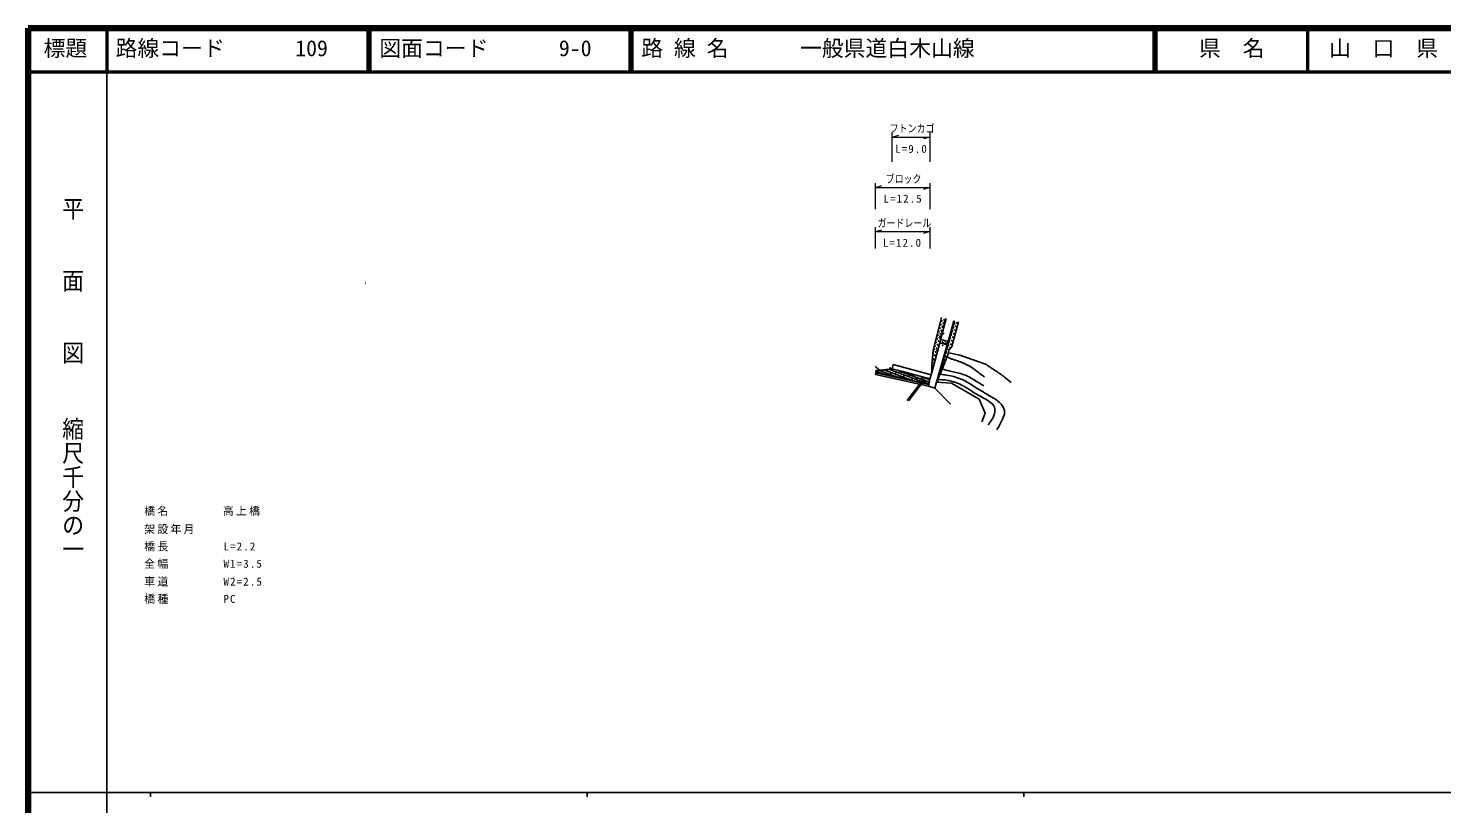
# Model space of a CAD drawing. Units: millimetres on the paper, with parts at other scales. Extents: x 40 to 680, y 20 to 380.
# Drawn here: x 40 to 363.7, y 202.4 to 380 of the extents above; entities that cross this region are included whole.
import ezdxf
from ezdxf.enums import TextEntityAlignment as Align

# ---------------------------------------------------------------- set-up
doc = ezdxf.new("R2010")
doc.units = ezdxf.units.MM
for name, color, linetype, lineweight in [('M-BGD', 7, 'Continuous', 25), ('M-BMK-HTXT', 7, 'Continuous', 13), ('M-STR-HTXT', 7, 'Continuous', 13), ('M-STR-STR3', 7, 'Continuous', 25), ('M-TTL', 2, 'Continuous', 140), ('M-TTL-BAND', 7, 'Continuous', 25), ('M-TTL-LINE', 7, 'Continuous', 50)]:
    doc.layers.add(name, color=color, linetype=linetype, lineweight=lineweight)
doc.layers.add('M-TTL-TXT', color=7, linetype='Continuous')
doc.styles.add('@ＭＳ ゴシック', font='')
doc.styles.add('ＭＳ ゴシック', font='')
doc.styles.get('@ＭＳ ゴシック').set_extended_font_data('@MS Gothic')
doc.styles.get('ＭＳ ゴシック').set_extended_font_data('MS Gothic')

msp = doc.modelspace()

# ---------------------------------------------------------------- linework, layer by layer
at = {"layer": 'M-BGD'}
for p, q in [((248.01, 298.946), (251.418, 298.691)), ((251.418, 298.691), (257.774, 295.068))]:
    msp.add_line(p, q, dxfattribs=at)
for points in [[(250.382, 304.74), (250.924, 304.498), (251.364, 304.314), (251.512, 304.255), (251.68, 304.188), (252.017, 304.062), (252.325, 303.96), (252.832, 303.804), (253.361, 303.626), (253.484, 303.58), (253.656, 303.51), (254.188, 303.283), (254.667, 303.066), (255.11, 302.852), (255.597, 302.602)], [(259.416, 302.977), (253.378, 305.129), (250.732, 305.653)], [(249.293, 301.919), (249.722, 301.82), (250.107, 301.727), (250.629, 301.593), (251.169, 301.454), (252.399, 301.178), (253.569, 300.901), (253.684, 300.869), (253.863, 300.819), (254.109, 300.742), (254.353, 300.653), (254.628, 300.536), (254.931, 300.394), (255.067, 300.328), (255.245, 300.243), (255.588, 300.075), (255.933, 299.891), (256.199, 299.736), (256.493, 299.548)], [(248.285, 299.583), (249.196, 299.518), (249.94, 299.453), (250.27, 299.407), (250.623, 299.345), (250.844, 299.299), (251.085, 299.245), (251.453, 299.158), (251.808, 299.062), (251.88, 299.04), (251.956, 299.015), (252.396, 298.865), (252.795, 298.714), (253.164, 298.559), (253.514, 298.397), (253.856, 298.224), (254.26, 298.005), (254.685, 297.762), (255.151, 297.49), (255.64, 297.199), (256.08, 296.924), (256.433, 296.689), (256.877, 296.381)], [(248.789, 300.751), (249.276, 300.709), (249.648, 300.667), (249.928, 300.626), (250.29, 300.569), (250.748, 300.492), (251.219, 300.4), (251.603, 300.312), (251.975, 300.214), (252.352, 300.101), (252.807, 299.949), (252.989, 299.885), (253.245, 299.792), (253.564, 299.669), (253.9, 299.526), (254.207, 299.381), (254.5, 299.229), (255.005, 298.945), (255.574, 298.614), (256.065, 298.326), (256.475, 298.072), (256.825, 297.844), (257.314, 297.516)], [(257.774, 295.068), (259.119, 291.88), (258.397, 289.863)]]:
    msp.add_lwpolyline(points, dxfattribs=at)
for points, knots in [([(233.98, 302.569), (234.179, 302.398), (234.377, 302.227), (234.576, 302.055), (234.723, 301.928), (234.87, 301.8), (235.016, 301.672)], [0, 0, 0, 0, 1, 1, 1, 2, 2, 2, 2]), ([(237.211, 302.325), (237.285, 302.271), (237.359, 302.217), (237.432, 302.161), (237.501, 302.108), (237.568, 302.053), (237.636, 301.998)], [0, 0, 0, 0, 1, 1, 1, 2, 2, 2, 2]), ([(255.597, 302.602), (256.069, 302.3), (256.542, 301.998), (256.985, 301.657), (257.348, 301.378), (257.692, 301.072), (258.061, 300.801), (258.35, 300.588), (258.654, 300.395), (258.957, 300.203)], [0, 0, 0, 0, 1, 1, 1, 2, 2, 2, 3, 3, 3, 3]), ([(259.416, 302.977), (260.121, 302.506), (260.826, 302.034), (261.528, 301.558), (262.214, 301.092), (262.897, 300.621), (263.56, 300.123), (264.093, 299.723), (264.613, 299.305), (265.134, 298.888)], [0, 0, 0, 0, 1, 1, 1, 2, 2, 2, 3, 3, 3, 3]), ([(256.493, 299.548), (256.931, 299.271), (257.37, 298.993), (257.817, 298.73), (258.165, 298.525), (258.519, 298.329), (258.873, 298.132)], [0, 0, 0, 0, 1, 1, 1, 2, 2, 2, 2]), ([(256.877, 296.381), (257.777, 295.879), (258.677, 295.377), (259.612, 294.824), (260.209, 294.471), (260.82, 294.097), (261.137, 293.516), (261.352, 293.123), (261.432, 292.635), (261.386, 292.178), (261.325, 291.572), (261.043, 291.019), (260.732, 290.497), (260.457, 290.035), (260.159, 289.596), (259.861, 289.158)], [0, 0, 0, 0, 1, 1, 1, 2, 2, 2, 3, 3, 3, 4, 4, 4, 5, 5, 5, 5]), ([(257.314, 297.516), (258.504, 296.816), (259.694, 296.116), (260.901, 295.389), (261.7, 294.908), (262.507, 294.415), (263.043, 293.646), (263.379, 293.163), (263.608, 292.572), (263.591, 292.002), (263.575, 291.479), (263.35, 290.973), (263.117, 290.483), (262.712, 289.629), (262.28, 288.823), (261.847, 288.017)], [0, 0, 0, 0, 1, 1, 1, 2, 2, 2, 3, 3, 3, 4, 4, 4, 5, 5, 5, 5])]:
    msp.add_open_spline(points, degree=3, knots=knots, dxfattribs=at)
at = {"layer": 'M-BMK-HTXT'}
for radius in [0.0313, 0.025, 0.0188, 0.0125, 0.0063]:
    msp.add_circle((117.22, 321.695), radius, dxfattribs=at)
at = {"layer": 'M-STR-HTXT'}
for p, q in [((237.839, 349.38), (237.839, 356.095)), ((246.507, 356.095), (246.507, 349.38)), ((237.839, 355.095), (239.339, 355.515)), ((237.839, 355.095), (246.507, 355.095)), ((246.507, 355.095), (245.007, 354.675)), ((233.995, 338.594), (233.995, 344.534)), ((233.995, 343.534), (235.495, 343.954)), ((233.995, 343.534), (246.507, 343.534)), ((246.507, 343.534), (245.007, 343.114)), ((246.507, 344.534), (246.507, 338.594)), ((233.995, 329.554), (233.995, 334.43)), ((233.995, 333.43), (235.495, 333.85)), ((233.995, 333.43), (246.507, 333.43)), ((246.507, 333.43), (245.007, 333.01)), ((246.507, 334.43), (246.507, 329.554))]:
    msp.add_line(p, q, dxfattribs=at)
at = {"layer": 'M-STR-STR3'}
for p, q in [((248.437, 311.029), (249.179, 313.776)), ((251.964, 313.023), (250.68, 308.273)), ((248.753, 307.989), (246.907, 301.141)), ((250.429, 307.504), (248.01, 298.946)), ((249.371, 302.1), (250.732, 305.653)), ((233.995, 300.718), (234.214, 301.693)), ((234.083, 301.108), (246.218, 298.396)), ((234.104, 301.206), (246.24, 298.494)), ((234.506, 301.628), (234.214, 301.693)), ((234.288, 300.652), (234.506, 301.628)), ((234.39, 301.301), (234.43, 301.286)), ((234.43, 301.286), (235.462, 300.902)), ((234.47, 301.271), (234.594, 301.604)), ((234.498, 301.591), (237.839, 302.012)), ((234.905, 301.643), (239.055, 300.099)), ((235.582, 301.391), (235.713, 301.744)), ((235.977, 301.778), (242.647, 299.296)), ((236.693, 301.511), (236.832, 301.885)), ((237.049, 301.912), (246.24, 298.494)), ((237.456, 300.694), (237.63, 301.163)), ((237.805, 301.631), (237.937, 301.986)), ((238.098, 302.978), (237.839, 302.012)), ((237.839, 302.012), (240.295, 301.359)), ((237.937, 301.986), (237.979, 302.1)), ((238.098, 302.978), (246.766, 300.655)), ((238.568, 300.814), (238.742, 301.283)), ((239.185, 301.651), (246.35, 298.986)), ((239.679, 300.934), (239.854, 301.403)), ((240.295, 301.359), (246.507, 299.689)), ((240.791, 301.054), (240.847, 301.206)), ((246.907, 301.141), (246.507, 299.689)), ((248.01, 298.946), (249.371, 302.1)), ((233.995, 300.718), (246.131, 298.006)), ((236.39, 300.695), (236.519, 301.043)), ((238.36, 300.255), (238.393, 300.345)), ((239.345, 300.035), (239.505, 300.465)), ((240.442, 300.117), (240.617, 300.585)), ((245.026, 299.675), (241.293, 294.752)), ((241.315, 299.594), (241.379, 299.768)), ((241.554, 300.237), (241.728, 300.705)), ((245.265, 299.494), (241.608, 294.672)), ((242.317, 299.419), (242.491, 299.888)), ((242.665, 300.357), (242.788, 300.686)), ((243.428, 299.539), (243.603, 300.008)), ((244.27, 298.934), (244.366, 299.191)), ((244.314, 300.277), (246.46, 299.479)), ((244.54, 299.659), (244.714, 300.128)), ((245.026, 299.675), (245.265, 299.494)), ((245.303, 298.842), (245.477, 299.311)), ((245.651, 299.779), (245.699, 299.906)), ((246.131, 298.006), (246.507, 299.689)), ((246.507, 299.689), (246.24, 298.494)), ((247.625, 297.583), (248.01, 298.946)), ((242.815, 296.513), (243.42, 297.31))]:
    msp.add_line(p, q, dxfattribs=at)
for points in [[(248.437, 311.029), (247.272, 306.297), (246.94, 302.868), (246.907, 301.141)], [(250.178, 313.506), (248.894, 308.756), (248.753, 307.989)], [(250.732, 305.653), (250.83, 306.272), (251.503, 307.1), (253.027, 312.735)], [(248.894, 308.756), (250.68, 308.273), (250.429, 307.504), (248.753, 307.989)], [(246.131, 298.006), (247.625, 297.583), (251.216, 293.881)]]:
    msp.add_lwpolyline(points, dxfattribs=at)
msp.add_lwpolyline([(243.269, 297.235), (243.42, 297.31), (243.389, 297.145)], close=True, dxfattribs=at)
for centre, radius in [((248.437, 311.029), 0.03), ((248.799, 311.33), 0.06), ((249.02, 312.149), 0.06), ((249.098, 310.809), 0.06), ((249.242, 312.968), 0.06), ((249.319, 311.629), 0.06), ((249.541, 312.448), 0.06), ((249.762, 313.267), 0.06), ((251.891, 311.429), 0.06), ((252.122, 312.245), 0.06), ((252.184, 310.905), 0.06), ((252.415, 311.722), 0.06), ((252.646, 312.538), 0.06), ((247.913, 308.053), 0.06), ((248.134, 308.872), 0.06), ((248.212, 307.533), 0.06), ((248.356, 309.691), 0.06), ((248.433, 308.352), 0.06), ((248.577, 310.511), 0.06), ((248.655, 309.171), 0.06), ((248.876, 309.99), 0.06), ((249.383, 308.16), 0.06), ((249.622, 310.063), 0.03), ((250.198, 307.924), 0.06), ((250.968, 308.163), 0.06), ((251.199, 308.979), 0.06), ((251.261, 307.639), 0.06), ((251.43, 309.796), 0.06), ((251.492, 308.456), 0.06), ((251.66, 310.612), 0.06), ((251.723, 309.272), 0.06), ((251.953, 310.089), 0.06), ((247.272, 306.297), 0.03), ((247.325, 304.257), 0.06), ((247.47, 306.415), 0.06), ((247.547, 305.076), 0.06), ((247.691, 307.234), 0.06), ((247.769, 305.895), 0.06), ((247.99, 306.714), 0.06), ((249.42, 307.295), 0.03), ((250.045, 304.896), 0.06), ((250.276, 305.713), 0.06), ((250.506, 306.53), 0.06), ((250.737, 307.346), 0.06), ((251.03, 306.822), 0.06), ((246.907, 301.141), 0.03), ((246.94, 302.868), 0.03), ((247.104, 303.437), 0.06), ((249.353, 302.447), 0.06), ((249.583, 303.263), 0.06), ((249.814, 304.08), 0.06)]:
    msp.add_circle(centre, radius, dxfattribs=at)
for centre, radius, start, end in [((249.693, 311.71), 0.2, 74.86649, 254.8665), ((250.006, 312.868), 0.2, 74.86649, 254.8665), ((251.371, 310.847), 0.205, 256.28836, 73.44465), ((251.478, 311.243), 0.205, 256.28836, 73.44465), ((251.585, 311.639), 0.205, 256.28836, 73.44465), ((251.692, 312.034), 0.205, 256.28836, 73.44465), ((251.799, 312.43), 0.205, 256.28836, 73.44465), ((251.906, 312.826), 0.205, 256.28836, 73.44465), ((248.593, 307.395), 0.2, 74.91306, 254.91307), ((249.066, 309.393), 0.2, 74.86649, 254.8665), ((249.093, 308.686), 0.06, 149.93665, 359.79637), ((249.38, 310.552), 0.2, 74.86649, 254.8665), ((249.591, 307.746), 0.2, 343.83582, 163.83582), ((249.908, 308.45), 0.06, 134.06784, 15.66516), ((250.49, 307.697), 0.202, 252.59566, 71.30557), ((250.615, 308.081), 0.202, 252.59566, 71.30557), ((250.728, 308.472), 0.205, 256.28836, 73.44465), ((250.835, 308.868), 0.205, 256.28836, 73.44465), ((250.942, 309.264), 0.205, 256.28836, 73.44465), ((251.05, 309.66), 0.205, 256.28836, 73.44465), ((251.157, 310.055), 0.205, 256.28836, 73.44465), ((251.264, 310.451), 0.205, 256.28836, 73.44465), ((251.785, 307.932), 0.06, 140.59979, 189.13324), ((247.248, 305.596), 0.06, 216.97949, 131.95422), ((247.968, 305.078), 0.2, 74.91306, 254.91307), ((248.281, 306.236), 0.2, 74.91306, 254.91307), ((249.493, 304.198), 0.202, 254.81604, 73.61966), ((249.603, 304.587), 0.202, 254.81604, 73.61966), ((249.712, 304.976), 0.202, 254.81604, 73.61966), ((249.822, 305.365), 0.202, 254.81604, 73.61966), ((249.932, 305.754), 0.202, 254.81604, 73.61966), ((250.042, 306.143), 0.202, 254.81604, 73.61966), ((250.152, 306.532), 0.202, 254.81604, 73.61966), ((250.262, 306.921), 0.202, 254.81604, 73.61966), ((250.372, 307.31), 0.202, 254.81604, 73.61966), ((250.569, 305.189), 0.06, 81.93979, 236.14543), ((250.799, 306.006), 0.06, 91.6579, 250.22665), ((251.554, 307.115), 0.06, 123.59097, 201.06265), ((247.656, 303.919), 0.2, 74.91306, 254.91307), ((248.613, 301.086), 0.202, 254.81604, 73.61966), ((248.723, 301.475), 0.202, 254.81604, 73.61966), ((248.833, 301.864), 0.202, 254.81604, 73.61966), ((248.943, 302.253), 0.202, 254.81604, 73.61966), ((249.053, 302.642), 0.202, 254.81604, 73.61966), ((249.122, 301.63), 0.06, 21.19971, 292.12917), ((249.163, 303.031), 0.202, 254.81604, 73.61966), ((249.273, 303.42), 0.202, 254.81604, 73.61966), ((249.383, 303.809), 0.202, 254.81604, 73.61966), ((246.562, 299.862), 0.1, 74.91306, 254.91307), ((246.77, 300.631), 0.1, 74.91306, 254.91307), ((248.063, 299.141), 0.202, 254.81604, 73.61966), ((248.173, 299.53), 0.202, 254.81604, 73.61966), ((248.283, 299.919), 0.202, 254.81604, 73.61966), ((248.393, 300.308), 0.202, 254.81604, 73.61966), ((248.503, 300.697), 0.202, 254.81604, 73.61966)]:
    msp.add_arc(centre, radius, start, end, dxfattribs=at)
at = {"layer": 'M-TTL'}
for p, q in [((40, 380), (40, 20)), ((680, 380), (40, 380))]:
    msp.add_line(p, q, dxfattribs=at)
at = {"layer": 'M-TTL-BAND'}
for p, q in [((58, 370), (58, 20)), ((40, 205), (579, 205)), ((68, 205), (68, 204)), ((168, 205), (168, 204)), ((268, 205), (268, 204))]:
    msp.add_line(p, q, dxfattribs=at)
at = {"layer": 'M-TTL-LINE'}
for p, q in [((58, 380), (58, 370)), ((117.75, 380), (117.75, 370)), ((118.25, 380), (118.25, 370)), ((177.75, 380), (177.75, 370)), ((178.25, 380), (178.25, 370)), ((297.75, 380), (297.75, 370)), ((298.25, 380), (298.25, 370)), ((333, 380), (333, 370)), ((40, 370), (680, 370))]:
    msp.add_line(p, q, dxfattribs=at)

# ---------------------------------------------------------------- texts
at = {"layer": 'M-BMK-HTXT', "char_height": 1.833, "attachment_point": 7, "style": 'ＭＳ ゴシック'}
for s, insert in [('\\T1.2;橋名\u3000\u3000\u3000\u3000高上橋', (66.556, 268.334)), ('\\T1.2;架設年月\u3000\u3000', (66.556, 264.153)), ('\\T1.21;橋長\u3000\u3000\u3000\u3000L=2.2', (66.556, 260.209)), ('\\T1.21;全幅\u3000\u3000\u3000\u3000W1=3.5', (66.556, 256.252)), ('\\T1.21;車道\u3000\u3000\u3000\u3000W2=2.5', (66.556, 252.161)), ('\\T1.21;橋種\u3000\u3000\u3000\u3000PC', (66.556, 248.205))]:
    msp.add_mtext(s, dxfattribs=dict(at, insert=insert))
at = {"layer": 'M-STR-HTXT', "style": 'ＭＳ ゴシック', "width": 0.8}
for s, p in [('フトンカゴ', (237.273, 355.595)), ('ブロック', (236.351, 344.034)), ('ガードレール', (234.501, 333.93))]:
    msp.add_text(s, height=1.833, dxfattribs=at).set_placement(p, align=Align.BOTTOM_LEFT)
at = {"layer": 'M-STR-HTXT', "char_height": 1.833, "attachment_point": 7, "style": 'ＭＳ ゴシック'}
for s, insert in [('\\T1.2;L=9.0', (238.548, 351.447)), ('\\T1.2;L=12.5', (235.876, 340.038)), ('\\T1.2;L=12.0', (235.734, 329.934))]:
    msp.add_mtext(s, dxfattribs=dict(at, insert=insert))
at = {"layer": 'M-TTL-BAND', "style": '@ＭＳ ゴシック', "width": 1.1}
for s, p in [('平\u3000\u3000面\u3000\u3000図', (47.277, 341.475)), ('縮尺千分の一', (47.277, 291.03))]:
    msp.add_text(s, height=3.666, rotation=270, dxfattribs=at).set_placement(p, align=Align.BOTTOM_LEFT)
at = {"layer": 'M-TTL-TXT', "style": 'ＭＳ ゴシック'}
for s, p in [('標題', (43.5, 372.5)), ('路線コード', (60, 372.5)), ('109', (101.142, 372.5)), ('図面コード', (120.38, 372.5)), ('9-0', (161.521, 372.5)), ('路 線 名', (180.38, 372.5)), ('一般県道白木山線', (216.734, 372.5)), ('県\u3000名', (308.125, 372.5)), ('山\u3000口\u3000県', (337.875, 372.5))]:
    msp.add_text(s, height=3.666, dxfattribs=at).set_placement(p, align=Align.BOTTOM_LEFT)

doc.saveas('drawing.dxf')
